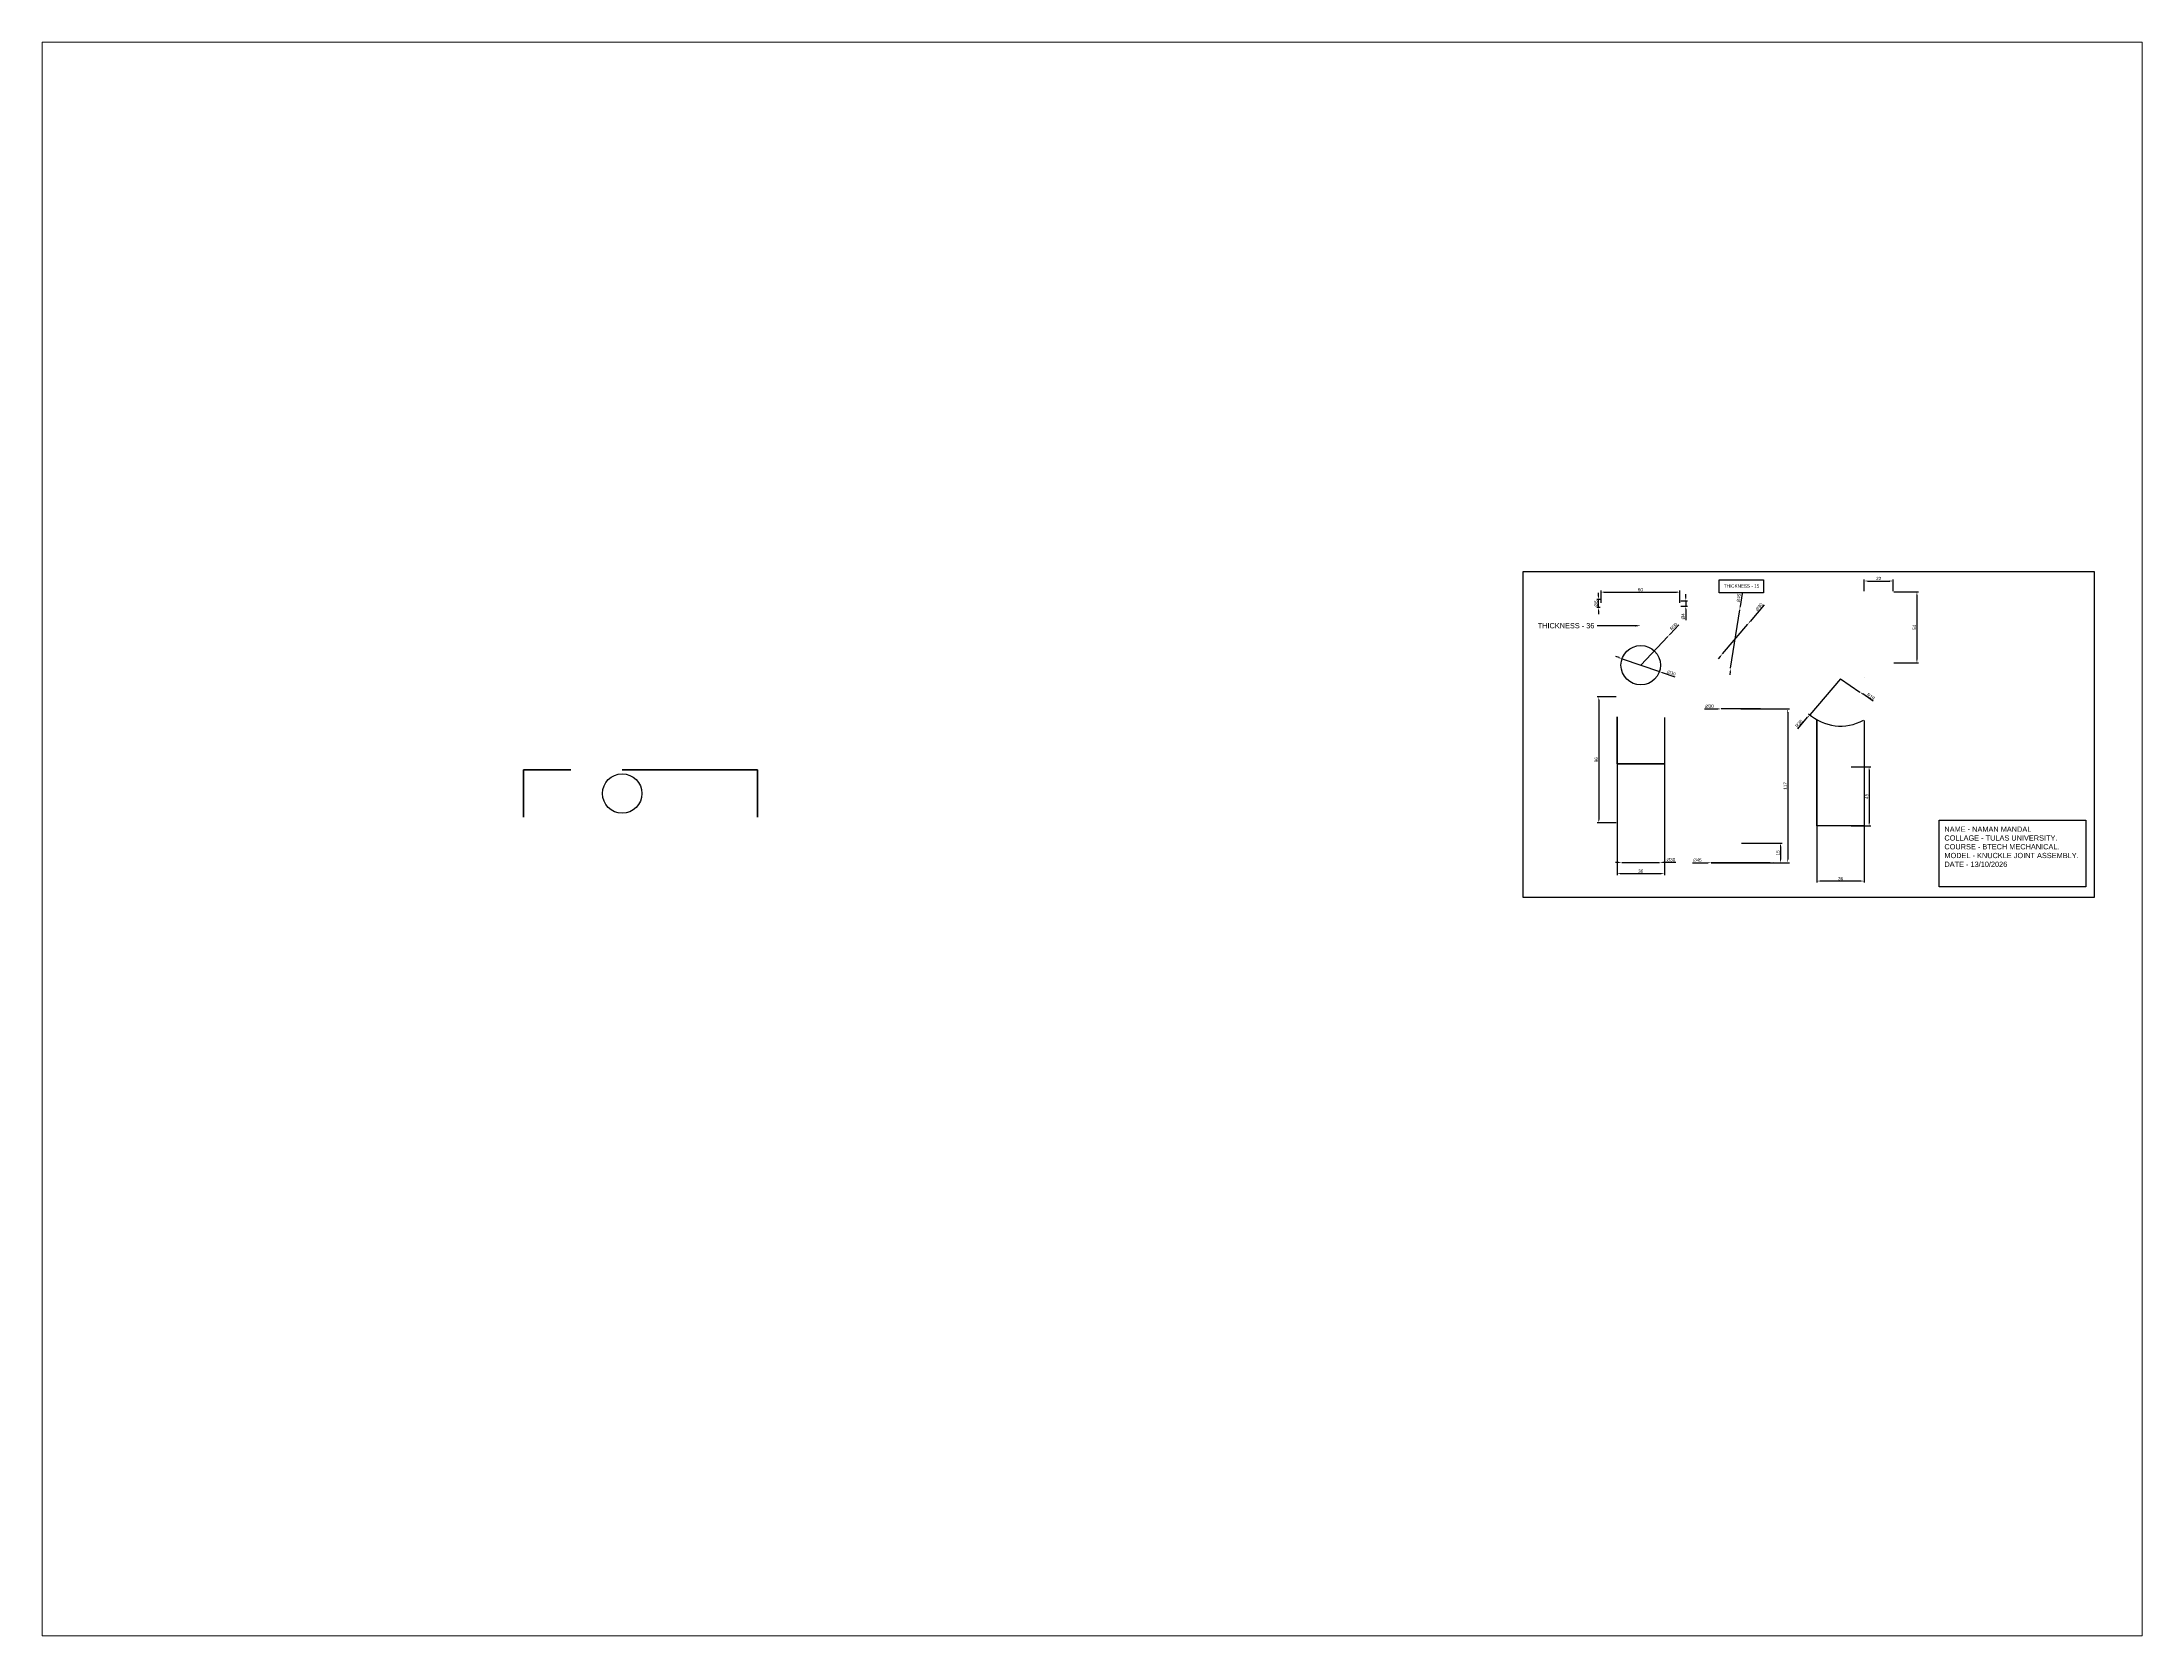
# Paper-space layout 'Layout1' of a CAD drawing. Header units: millimetres. Extents: x 26 to 231, y 20 to 176.
# The model-space entities are those that its viewports show. They can reach past a viewport. Long polylines and large blocks are cut down to what shows.
import ezdxf
from ezdxf import colors
from ezdxf.entities.mleader import LeaderData, LeaderLine
from ezdxf.math import Vec2, Vec3

# ---------------------------------------------------------------- set-up
doc = ezdxf.new("R2010")
doc.units = ezdxf.units.MM
doc.layers.add('DIM', color=252, linetype='Continuous', plot=False)
doc.layers.add('DIM1', color=251, linetype='Continuous')
doc.styles.get("Standard").update_dxf_attribs({"font": 'arial.ttf'})
doc.dimstyles.new('ISO-25', dxfattribs={"dimtxt": 2.5, "dimasz": 2.5, "dimexe": 1.25, "dimexo": 0.625, "dimtad": 1, "dimtxsty": 'Standard', "dimcen": 2.5, "dimadec": 0, "dimazin": 0, "dimtfac": 1, "dimtmove": 0, "dimatfit": 3, "dimfxl": 1, "dimarcsym": 0})

# ---------------------------------------------------------------- blocks, each defined once
blk = doc.blocks.new('*D2')
at = {"layer": 'Defpoints', "color": 0, "transparency": 16777216}
for p in [(1039, 244.9), (979, 236.3, 39.3), (1039, 236.3, 39.3)]:
    blk.add_point(p, dxfattribs=at)
at = {"layer": 'DIM1', "color": 0, "lineweight": -2, "transparency": 16777216}
for p, q in [((979, 236.9), (979, 246.2)), ((981.5, 244.9), (1036.5, 244.9)), ((1039, 236.9), (1039, 246.2))]:
    blk.add_line(p, q, dxfattribs=at)
at = {"layer": 'DIM1', "color": 0, "transparency": 16777216}
for points in [[(981.5, 245.4), (981.5, 244.5), (979, 244.9)], [(1036.5, 245.4), (1036.5, 244.5), (1039, 244.9)]]:
    blk.add_solid(points, dxfattribs=at)
at = {"layer": 'DIM1', "color": 0, "transparency": 16777216, "insert": (1009, 246.8), "char_height": 2.5, "attachment_point": 5}
blk.add_mtext('60', dxfattribs=at)
blk = doc.blocks.new('*D3')
at = {"layer": 'Defpoints', "color": 0, "transparency": 16777216}
for p in [(1085.3, 156.1, 186.8), (1085.3, 39.1, 186.8), (1121, 39.1)]:
    blk.add_point(p, dxfattribs=at)
at = {"layer": 'DIM1', "color": 0, "lineweight": -2, "transparency": 16777216}
for p, q in [((1085.9, 156.1), (1122.3, 156.1)), ((1121, 153.6), (1121, 41.6)), ((1085.9, 39.1), (1122.3, 39.1))]:
    blk.add_line(p, q, dxfattribs=at)
at = {"layer": 'DIM1', "color": 0, "transparency": 16777216}
for points in [[(1120.6, 153.6), (1121.4, 153.6), (1121, 156.1)], [(1120.6, 41.6), (1121.4, 41.6), (1121, 39.1)]]:
    blk.add_solid(points, dxfattribs=at)
at = {"layer": 'DIM1', "color": 0, "transparency": 16777216, "insert": (1119.1, 97.6), "char_height": 2.5, "attachment_point": 5, "rotation": 90}
blk.add_mtext('117', dxfattribs=at)
blk = doc.blocks.new('*D4')
at = {"layer": 'Defpoints', "color": 0, "transparency": 16777216}
for p in [(1062.8, 39.1, 186.8), (1107.8, 39.1, 186.8)]:
    blk.add_point(p, dxfattribs=at)
at = {"layer": 'DIM1', "color": 0, "lineweight": -2, "transparency": 16777216}
for p, q in [((1048.5, 39.1), (1060.3, 39.1)), ((1107.8, 39.1), (1062.8, 39.1)), ((1110.3, 39.1), (1112.8, 39.1))]:
    blk.add_line(p, q, dxfattribs=at)
at = {"layer": 'DIM1', "color": 0, "transparency": 16777216}
for points in [[(1060.3, 39.6), (1060.3, 38.7), (1062.8, 39.1)], [(1110.3, 39.6), (1110.3, 38.7), (1107.8, 39.1)]]:
    blk.add_solid(points, dxfattribs=at)
at = {"layer": 'DIM1', "color": 0, "transparency": 16777216, "insert": (1052.3, 41.1), "char_height": 2.5, "attachment_point": 5}
blk.add_mtext('∅45', dxfattribs=at)
blk = doc.blocks.new('*D5')
at = {"layer": 'Defpoints', "color": 0, "transparency": 16777216}
for p in [(1085.3, 54.1, 186.8), (1085.3, 39.1), (1115.6, 39.1)]:
    blk.add_point(p, dxfattribs=at)
at = {"layer": 'DIM1', "color": 0, "lineweight": -2, "transparency": 16777216}
for p, q in [((1085.9, 54.1), (1116.8, 54.1)), ((1115.6, 51.6), (1115.6, 41.6)), ((1085.9, 39.1), (1116.8, 39.1))]:
    blk.add_line(p, q, dxfattribs=at)
at = {"layer": 'DIM1', "color": 0, "transparency": 16777216}
for points in [[(1115.1, 51.6), (1116, 51.6), (1115.6, 54.1)], [(1115.1, 41.6), (1116, 41.6), (1115.6, 39.1)]]:
    blk.add_solid(points, dxfattribs=at)
at = {"layer": 'DIM1', "color": 0, "transparency": 16777216, "insert": (1113.6, 46.6), "char_height": 2.5, "attachment_point": 5, "rotation": 90}
blk.add_mtext('15', dxfattribs=at)
blk = doc.blocks.new('*D6')
at = {"layer": 'Defpoints', "color": 0, "transparency": 16777216}
for p in [(995, 194.3, 186.3), (1023.4, 184.5, 186.3)]:
    blk.add_point(p, dxfattribs=at)
at = {"layer": 'DIM1', "color": 0, "lineweight": -2, "transparency": 16777216}
for p, q in [((992.7, 195.1), (990.3, 195.9)), ((995, 194.3), (1023.4, 184.5)), ((1035.4, 180.3), (1025.7, 183.6))]:
    blk.add_line(p, q, dxfattribs=at)
at = {"layer": 'DIM1', "color": 0, "transparency": 16777216}
for points in [[(992.8, 195.5), (992.5, 194.7), (995, 194.3)], [(1025.9, 184), (1025.6, 183.3), (1023.4, 184.5)]]:
    blk.add_solid(points, dxfattribs=at)
at = {"layer": 'DIM1', "color": 0, "transparency": 16777216, "insert": (1032.5, 183.4), "char_height": 2.5, "attachment_point": 5, "rotation": 340.8529}
blk.add_mtext('∅30', dxfattribs=at)
blk = doc.blocks.new('*D7')
at = {"layer": 'Defpoints', "color": 0, "transparency": 16777216}
for p in [(1029.8, 211.2, 150.3), (1009.2, 189.4, 150.3)]:
    blk.add_point(p, dxfattribs=at)
at = {"layer": 'DIM1', "color": 0, "lineweight": -2, "transparency": 16777216}
for p, q in [((1009.2, 189.4), (1029.8, 211.2)), ((1038.2, 220.1), (1031.5, 213))]:
    blk.add_line(p, q, dxfattribs=at)
at = {"layer": 'DIM1', "color": 0, "transparency": 16777216}
blk.add_solid([(1031.2, 213.3), (1031.8, 212.7), (1029.8, 211.2)], dxfattribs=at)
at = {"layer": 'DIM1', "color": 0, "transparency": 16777216, "insert": (1034.3, 218.8), "char_height": 2.5, "attachment_point": 5, "rotation": 46.6713}
blk.add_mtext('R30', dxfattribs=at)
blk = doc.blocks.new('*D8')
at = {"layer": 'Defpoints', "color": 0, "transparency": 16777216}
for p in [(991.2, 165.4, 150.3), (977.3, 69.4), (991.2, 69.4, 160.9)]:
    blk.add_point(p, dxfattribs=at)
at = {"layer": 'DIM1', "color": 0, "lineweight": -2, "transparency": 16777216}
for p, q in [((990.6, 165.4), (976, 165.4)), ((977.3, 162.9), (977.3, 71.9)), ((990.6, 69.4), (976, 69.4))]:
    blk.add_line(p, q, dxfattribs=at)
at = {"layer": 'DIM1', "color": 0, "transparency": 16777216}
for points in [[(976.9, 162.9), (977.7, 162.9), (977.3, 165.4)], [(976.9, 71.9), (977.7, 71.9), (977.3, 69.4)]]:
    blk.add_solid(points, dxfattribs=at)
at = {"layer": 'DIM1', "color": 0, "transparency": 16777216, "insert": (975.4, 117.4), "char_height": 2.5, "attachment_point": 5, "rotation": 90}
blk.add_mtext('96', dxfattribs=at)
blk = doc.blocks.new('*D9')
at = {"layer": 'Defpoints', "color": 0, "transparency": 16777216}
for p in [(994.9, 39.4, 163.7), (1023.5, 39.4, 172.9)]:
    blk.add_point(p, dxfattribs=at)
at = {"layer": 'DIM1', "color": 0, "lineweight": -2, "transparency": 16777216}
for p, q in [((992.4, 39.4), (989.9, 39.4)), ((994.9, 39.4), (1023.5, 39.4)), ((1036, 39.4), (1026, 39.4))]:
    blk.add_line(p, q, dxfattribs=at)
at = {"layer": 'DIM1', "color": 0, "transparency": 16777216}
for points in [[(992.4, 39.8), (992.4, 39), (994.9, 39.4)], [(1026, 39.8), (1026, 39), (1023.5, 39.4)]]:
    blk.add_solid(points, dxfattribs=at)
at = {"layer": 'DIM1', "color": 0, "transparency": 16777216, "insert": (1032.2, 41.4), "char_height": 2.5, "attachment_point": 5}
blk.add_mtext('∅30', dxfattribs=at)
blk = doc.blocks.new('*D10')
at = {"layer": 'Defpoints', "color": 0, "transparency": 16777216}
for p in [(991.2, 150.2, 150.3), (1027.2, 150.2, 150.3), (1027.2, 30.9)]:
    blk.add_point(p, dxfattribs=at)
at = {"layer": 'DIM1', "color": 0, "lineweight": -2, "transparency": 16777216}
for p, q in [((991.2, 149.6), (991.2, 29.6)), ((1027.2, 149.6), (1027.2, 29.6)), ((993.7, 30.9), (1024.7, 30.9))]:
    blk.add_line(p, q, dxfattribs=at)
at = {"layer": 'DIM1', "color": 0, "transparency": 16777216}
for points in [[(993.7, 31.3), (993.7, 30.4), (991.2, 30.9)], [(1024.7, 31.3), (1024.7, 30.4), (1027.2, 30.9)]]:
    blk.add_solid(points, dxfattribs=at)
at = {"layer": 'DIM1', "color": 0, "transparency": 16777216, "insert": (1009.2, 32.8), "char_height": 2.5, "attachment_point": 5}
blk.add_mtext('36', dxfattribs=at)
blk = doc.blocks.new('*D12')
at = {"layer": 'Defpoints', "color": 0, "transparency": 16777216}
for p in [(1143.2, 147.9, 150.3), (1179.2, 147.9, 150.3), (1143.2, 25.2)]:
    blk.add_point(p, dxfattribs=at)
at = {"layer": 'DIM1', "color": 0, "lineweight": -2, "transparency": 16777216}
for p, q in [((1143.2, 147.3), (1143.2, 24)), ((1179.2, 147.3), (1179.2, 24)), ((1176.7, 25.2), (1145.7, 25.2))]:
    blk.add_line(p, q, dxfattribs=at)
at = {"layer": 'DIM1', "color": 0, "transparency": 16777216}
for points in [[(1145.7, 25.6), (1145.7, 24.8), (1143.2, 25.2)], [(1176.7, 25.6), (1176.7, 24.8), (1179.2, 25.2)]]:
    blk.add_solid(points, dxfattribs=at)
at = {"layer": 'DIM1', "color": 0, "transparency": 16777216, "insert": (1161.2, 27.1), "char_height": 2.5, "attachment_point": 5}
blk.add_mtext('36', dxfattribs=at)
blk = doc.blocks.new('*D14')
at = {"layer": 'Defpoints', "color": 0, "transparency": 16777216}
for p in [(1168.6, 112.1, 186.3), (1168.6, 67.1, 186.3), (1183, 67.1)]:
    blk.add_point(p, dxfattribs=at)
at = {"layer": 'DIM1', "color": 0, "lineweight": -2, "transparency": 16777216}
for p, q in [((1169.2, 112.1), (1184.2, 112.1)), ((1183, 109.6), (1183, 69.6)), ((1169.2, 67.1), (1184.2, 67.1))]:
    blk.add_line(p, q, dxfattribs=at)
at = {"layer": 'DIM1', "color": 0, "transparency": 16777216}
for points in [[(1182.5, 109.6), (1183.4, 109.6), (1183, 112.1)], [(1182.5, 69.6), (1183.4, 69.6), (1183, 67.1)]]:
    blk.add_solid(points, dxfattribs=at)
at = {"layer": 'DIM1', "color": 0, "transparency": 16777216, "insert": (1181.1, 89.6), "char_height": 2.5, "attachment_point": 5, "rotation": 90}
blk.add_mtext('45', dxfattribs=at)
blk = doc.blocks.new('*D15')
at = {"layer": 'Defpoints', "color": 0, "transparency": 16777216}
for p in [(1161.2, 179.1, 186.3), (1176, 168.9, 186.3)]:
    blk.add_point(p, dxfattribs=at)
at = {"layer": 'DIM1', "color": 0, "lineweight": -2, "transparency": 16777216}
for p, q in [((1161.2, 179.1), (1176, 168.9)), ((1186.1, 162), (1178.1, 167.5))]:
    blk.add_line(p, q, dxfattribs=at)
at = {"layer": 'DIM1', "color": 0, "transparency": 16777216}
blk.add_solid([(1178.3, 167.9), (1177.8, 167.2), (1176, 168.9)], dxfattribs=at)
at = {"layer": 'DIM1', "color": 0, "transparency": 16777216, "insert": (1184.2, 165.6), "char_height": 2.5, "attachment_point": 5, "rotation": 325.4999}
blk.add_mtext('R18', dxfattribs=at)
blk = doc.blocks.new('*D16')
at = {"layer": 'Defpoints', "color": 0, "transparency": 16777216}
for p in [(1161.2, 179.1, 186.3), (1137.8, 151.7, 186.3)]:
    blk.add_point(p, dxfattribs=at)
at = {"layer": 'DIM1', "color": 0, "lineweight": -2, "transparency": 16777216}
for p, q in [((1161.2, 179.1), (1137.8, 151.7)), ((1128.7, 141), (1136.2, 149.8))]:
    blk.add_line(p, q, dxfattribs=at)
blk.add_arc((1161.2, 179.1), 36, 227.6489, 299.0053, dxfattribs=at)
at = {"layer": 'DIM1', "color": 0, "transparency": 16777216}
blk.add_solid([(1135.9, 150.1), (1136.5, 149.5), (1137.8, 151.7)], dxfattribs=at)
at = {"layer": 'DIM1', "color": 0, "transparency": 16777216, "insert": (1129.6, 145), "char_height": 2.5, "attachment_point": 5, "rotation": 49.6383}
blk.add_mtext('R36', dxfattribs=at)
blk = doc.blocks.new('*D17')
at = {"layer": 'Defpoints', "color": 0, "transparency": 16777216}
for p in [(1179.2, 245.1, 168.3), (1201.2, 253.4), (1201.2, 245.1, 168.3)]:
    blk.add_point(p, dxfattribs=at)
at = {"layer": 'DIM1', "color": 0, "lineweight": -2, "transparency": 16777216}
for p, q in [((1179.2, 245.7), (1179.2, 254.6)), ((1181.7, 253.4), (1198.7, 253.4)), ((1201.2, 245.7), (1201.2, 254.6))]:
    blk.add_line(p, q, dxfattribs=at)
at = {"layer": 'DIM1', "color": 0, "transparency": 16777216}
for points in [[(1181.7, 253.8), (1181.7, 253), (1179.2, 253.4)], [(1198.7, 253.8), (1198.7, 253), (1201.2, 253.4)]]:
    blk.add_solid(points, dxfattribs=at)
at = {"layer": 'DIM1', "color": 0, "transparency": 16777216, "insert": (1190.2, 255.3), "char_height": 2.5, "attachment_point": 5}
blk.add_mtext('22', dxfattribs=at)
blk = doc.blocks.new('*D18')
at = {"layer": 'Defpoints', "color": 0, "transparency": 16777216}
for p in [(1201.2, 245.1, 168.3), (1201.2, 191.1, 150.3), (1219.3, 191.1)]:
    blk.add_point(p, dxfattribs=at)
at = {"layer": 'DIM1', "color": 0, "lineweight": -2, "transparency": 16777216}
for p, q in [((1201.8, 245.1), (1220.6, 245.1)), ((1219.3, 242.6), (1219.3, 193.6)), ((1201.8, 191.1), (1220.6, 191.1))]:
    blk.add_line(p, q, dxfattribs=at)
at = {"layer": 'DIM1', "color": 0, "transparency": 16777216}
for points in [[(1218.9, 242.6), (1219.8, 242.6), (1219.3, 245.1)], [(1218.9, 193.6), (1219.8, 193.6), (1219.3, 191.1)]]:
    blk.add_solid(points, dxfattribs=at)
at = {"layer": 'DIM1', "color": 0, "transparency": 16777216, "insert": (1217.4, 218.1), "char_height": 2.5, "attachment_point": 5, "rotation": 90}
blk.add_mtext('54', dxfattribs=at)
blk = doc.blocks.new('*D19')
at = {"layer": 'Defpoints', "color": 0, "transparency": 16777216}
for p in [(1090.8, 220.7, 128.3), (1071.3, 197.9, 128.3)]:
    blk.add_point(p, dxfattribs=at)
at = {"layer": 'DIM1', "color": 0, "lineweight": -2, "transparency": 16777216}
for p, q in [((1103.2, 235.2), (1092.4, 222.6)), ((1071.3, 197.9), (1090.8, 220.7)), ((1069.7, 196), (1068.1, 194.1))]:
    blk.add_line(p, q, dxfattribs=at)
at = {"layer": 'DIM1', "color": 0, "transparency": 16777216}
for points in [[(1092.1, 222.9), (1092.7, 222.3), (1090.8, 220.7)], [(1069.4, 196.3), (1070, 195.7), (1071.3, 197.9)]]:
    blk.add_solid(points, dxfattribs=at)
at = {"layer": 'DIM1', "color": 0, "transparency": 16777216, "insert": (1099.3, 233.6), "char_height": 2.5, "attachment_point": 5, "rotation": 49.4814}
blk.add_mtext('∅30', dxfattribs=at)
blk = doc.blocks.new('*D20')
at = {"layer": 'Defpoints', "color": 0, "transparency": 16777216}
for p in [(1084.5, 231.5, 128.3), (1077.6, 187, 128.3)]:
    blk.add_point(p, dxfattribs=at)
at = {"layer": 'DIM1', "color": 0, "lineweight": -2, "transparency": 16777216}
for p, q in [((1086.4, 244), (1084.8, 234)), ((1077.6, 187), (1084.5, 231.5)), ((1077.3, 184.6), (1076.9, 182.1))]:
    blk.add_line(p, q, dxfattribs=at)
at = {"layer": 'DIM1', "color": 0, "transparency": 16777216}
for points in [[(1084.4, 234.1), (1085.2, 233.9), (1084.5, 231.5)], [(1076.9, 184.6), (1077.7, 184.5), (1077.6, 187)]]:
    blk.add_solid(points, dxfattribs=at)
at = {"layer": 'DIM1', "color": 0, "transparency": 16777216, "insert": (1083.8, 240.5), "char_height": 2.5, "attachment_point": 5, "rotation": 81.2959}
blk.add_mtext('∅45', dxfattribs=at)
blk = doc.blocks.new('*D21')
at = {"layer": 'Defpoints', "color": 0, "transparency": 16777216}
for p in [(977.1, 239.3), (979, 239.3, 39.3), (979, 233.3, 39.3)]:
    blk.add_point(p, dxfattribs=at)
at = {"layer": 'DIM1', "color": 0, "lineweight": -2, "transparency": 16777216}
for p, q in [((977.1, 241.8), (977.1, 244.3)), ((978.4, 239.3), (975.9, 239.3)), ((978.4, 233.3), (975.9, 233.3)), ((977.1, 233.3), (977.1, 239.3)), ((977.1, 230.8), (977.1, 228.3))]:
    blk.add_line(p, q, dxfattribs=at)
at = {"layer": 'DIM1', "color": 0, "transparency": 16777216}
for points in [[(976.7, 241.8), (977.5, 241.8), (977.1, 239.3)], [(976.7, 230.8), (977.5, 230.8), (977.1, 233.3)]]:
    blk.add_solid(points, dxfattribs=at)
at = {"layer": 'DIM1', "color": 0, "transparency": 16777216, "insert": (975.2, 236.3), "char_height": 2.5, "attachment_point": 5, "rotation": 90}
blk.add_mtext('%%C6', dxfattribs=at)
blk = doc.blocks.new('*D22')
at = {"layer": 'Defpoints', "color": 0, "transparency": 16777216}
for p in [(1039, 238.3, 39.3), (1039, 234.3, 39.3), (1043.5, 234.3)]:
    blk.add_point(p, dxfattribs=at)
at = {"layer": 'DIM1', "color": 0, "lineweight": -2, "transparency": 16777216}
for p, q in [((1043.5, 240.8), (1043.5, 243.3)), ((1039.7, 238.3), (1044.7, 238.3)), ((1039.7, 234.3), (1044.7, 234.3)), ((1043.5, 238.3), (1043.5, 234.3)), ((1043.5, 231.8), (1043.5, 223.7))]:
    blk.add_line(p, q, dxfattribs=at)
at = {"layer": 'DIM1', "color": 0, "transparency": 16777216}
for points in [[(1043.1, 240.8), (1043.9, 240.8), (1043.5, 238.3)], [(1043.1, 231.8), (1043.9, 231.8), (1043.5, 234.3)]]:
    blk.add_solid(points, dxfattribs=at)
at = {"layer": 'DIM1', "color": 0, "transparency": 16777216, "insert": (1041.5, 226.5), "char_height": 2.5, "attachment_point": 5, "rotation": 90}
blk.add_mtext('%%C4', dxfattribs=at)
blk = doc.blocks.new('*D23')
at = {"layer": 'Defpoints', "color": 0, "transparency": 16777216}
for p in [(1070.3, 156.1, 186.8), (1100.3, 156.1, 186.8)]:
    blk.add_point(p, dxfattribs=at)
at = {"layer": 'DIM1', "color": 0, "lineweight": -2, "transparency": 16777216}
for p, q in [((1057.7, 156.1), (1067.8, 156.1)), ((1100.3, 156.1), (1070.3, 156.1)), ((1102.8, 156.1), (1105.3, 156.1))]:
    blk.add_line(p, q, dxfattribs=at)
at = {"layer": 'DIM1', "color": 0, "transparency": 16777216}
for points in [[(1067.8, 156.6), (1067.8, 155.7), (1070.3, 156.1)], [(1102.8, 156.6), (1102.8, 155.7), (1100.3, 156.1)]]:
    blk.add_solid(points, dxfattribs=at)
at = {"layer": 'DIM1', "color": 0, "transparency": 16777216, "insert": (1061.5, 158.1), "char_height": 2.5, "attachment_point": 5}
blk.add_mtext('∅30', dxfattribs=at)

msp = doc.modelspace()

# ---------------------------------------------------------------- linework, layer by layer
at = {"extrusion": (-6.12323e-17, -1, 3.7494e-33)}
msp.add_line((1179.158, 179.932, 151.145), (1179.158, 179.932, 148.328), dxfattribs=at)
for p, q in [((991.196, 150.209, 150.334), (991.196, 114.386, 150.334)), ((1027.196, 149.584), (1027.196, 114.386, 150.334)), ((1085.254, 156.148), (1100.254, 156.148)), ((1143.158, 67.12), (1143.158, 147.943, 150.334)), ((1179.158, 147.318), (1179.158, 67.12)), ((1179.158, 67.12), (1143.158, 67.12)), ((1085.879, 54.148), (1107.912, 54.148)), ((1062.754, 39.148), (1107.754, 39.148))]:
    msp.add_line(p, q)
at = {"extrusion": (0, -1, 6.12323e-17)}
msp.add_line((270.331, 109.717, 293.667), (267.513, 109.717, 293.667), dxfattribs=at)
for points in [[(919.869, 260.579), (1354.098, 260.579), (1354.098, 12.781), (919.869, 12.781)], [(1236.169, 71.524), (1347.892, 71.524), (1347.892, 20.915), (1236.169, 20.915)]]:
    msp.add_lwpolyline(points, close=True)
at = {"extrusion": (1, -6.12323e-17, 6.12323e-17), "elevation": 991.196}
msp.add_lwpolyline([(150.209, 150.334), (114.386, 150.334), (114.386, 168.334), (114.386, 186.334), (150.209, 186.334)], dxfattribs=at)
at = {"extrusion": (-6.12323e-17, -1, -4.44089e-16), "elevation": -114.386}
msp.add_lwpolyline([(991.196, 160.878), (991.196, 175.789), (1001.74, 186.334), (1016.652, 186.334), (1027.196, 175.789), (1027.196, 160.878), (1016.652, 150.334), (1001.74, 150.334)], close=True, dxfattribs=at)
at = {"extrusion": (-1, 0, -4.44089e-16), "elevation": -159.331}
msp.add_lwpolyline([(-109.717, 304.211), (-109.717, 319.123), (-99.173, 329.667), (-84.262, 329.667), (-73.717, 319.123), (-73.717, 304.211), (-84.262, 293.667), (-99.173, 293.667)], close=True, dxfattribs=at)
at = {"extrusion": (-2.71926e-32, -1, 6.12323e-17), "elevation": -109.717}
msp.add_lwpolyline([(195.154, 293.667), (159.331, 293.667), (159.331, 311.667), (159.331, 329.667), (195.154, 329.667)], dxfattribs=at)
at = {"extrusion": (0, -1, 6.12323e-17), "elevation": -109.717}
msp.add_lwpolyline([(337.331, 329.667), (301.508, 329.667, 0.26794919), (270.331, 347.667), (234.331, 347.667), (234.331, 329.667), (270.331, 329.667, -1), (270.331, 293.667), (234.331, 293.667), (234.331, 275.667), (270.331, 275.667, 0.26794919), (301.508, 293.667), (337.331, 293.667), (337.331, 311.667)], format="xyb", close=True, dxfattribs=at)
at = {"extrusion": (1, 0, 0), "elevation": 337.331}
msp.add_lwpolyline([(73.717, 304.211), (84.262, 293.667), (99.173, 293.667), (109.717, 304.211), (109.717, 319.123), (99.173, 329.667), (84.262, 329.667), (73.717, 319.123)], close=True, dxfattribs=at)
for centre in [(1009.196, 189.386, 186.334), (234.331, 91.717, 329.667)]:
    msp.add_circle(centre, 15)
at = {"layer": 'DIM'}
msp.add_lwpolyline([(1068.867, 254.322), (1102.699, 254.322), (1102.699, 244.496), (1068.867, 244.496)], close=True, dxfattribs=at)

# ---------------------------------------------------------------- texts
at = {"insert": (1240.239, 66.648), "char_height": 4, "attachment_point": 1}
msp.add_mtext_dynamic_manual_height_columns('NAME - NAMAN MANDAL\\PCOLLAGE - TULAS UNIVERSITY.\\PCOURSE - BTECH MECHANICAL.\\PMODEL - KNUCKLE JOINT ASSEMBLY.\\PDATE - 13/10/2026', width=178.78909, gutter_width=12.5, heights=[0], dxfattribs=at)
at = {"layer": 'DIM1', "insert": (1072.415, 250.868), "char_height": 2.5, "attachment_point": 1}
msp.add_mtext_dynamic_manual_height_columns('THICKNESS - 15', width=33.93921, gutter_width=12.5, heights=[0], dxfattribs=at)

# ---------------------------------------------------------------- dimensions: what is measured, and where the dimension line sits
at = {"layer": 'DIM1'}
for base, p1, p2, picture, middle in [((1201.158, 253.374), (1179.158, 245.12, 168.334), (1201.158, 245.12, 168.334), '*D17', (1190.158, 255.255)), ((1039.038, 244.934), (979.038, 236.285, 39.281), (1039.038, 236.285, 39.281), '*D2', (1009.038, 246.835)), ((1027.196, 30.851), (991.196, 150.209, 150.334), (1027.196, 150.209, 150.334), '*D10', (1009.196, 32.753)), ((1143.158, 25.204), (1179.158, 147.943, 150.334), (1143.158, 147.943, 150.334), '*D12', (1161.158, 27.106))]:
    dim = msp.add_linear_dim(base=base, p1=p1, p2=p2, dimstyle='ISO-25', dxfattribs=at)
    dim.commit()
    dim.dimension.update_dxf_attribs({"geometry": picture, "text_midpoint": middle})
for base, p1, p2, text, picture, middle in [((977.123, 239.285), (979.038, 233.285, 39.281), (979.038, 239.285, 39.281), '%%C<>', '*D21', (975.151, 236.285)), ((1043.476, 234.285), (1039.038, 238.285, 39.281), (1039.038, 234.285, 39.281), '%%C4', '*D22', (1041.504, 226.486))]:
    dim = msp.add_linear_dim(base=base, p1=p1, p2=p2, angle=90, text=text, dimstyle='ISO-25', dxfattribs=at)
    dim.commit()
    dim.dimension.update_dxf_attribs({"geometry": picture, "text_midpoint": middle})
for p1, p2, picture, middle in [((1077.642, 187.047, 128.334), (1084.452, 231.528, 128.334), '*D20', (1085.781, 240.212)), ((1100.254, 156.148, 186.834), (1070.254, 156.148, 186.834), '*D23', (1061.483, 156.148)), ((994.916, 39.386, 163.743), (1023.476, 39.386, 172.925), '*D9', (1032.247, 39.386))]:
    dim = msp.add_diameter_dim_2p(p1=p1, p2=p2, dimstyle='ISO-25', dxfattribs=at)
    dim.commit()
    dim.dimension.update_dxf_attribs({"geometry": picture, "text_midpoint": middle})
for base, p1, p2, picture, middle in [((1219.334, 191.12), (1201.158, 245.12, 168.334), (1201.158, 191.12, 150.334), '*D18', (1217.438, 218.12)), ((977.297, 69.386), (991.196, 165.386, 150.334), (991.196, 69.386, 160.878), '*D8', (975.396, 117.386)), ((1182.953, 67.12), (1168.614, 112.12, 186.334), (1168.614, 67.12, 186.334), '*D14', (1181.057, 89.62)), ((1115.55, 39.148), (1085.254, 54.148, 186.834), (1085.254, 39.148), '*D5', (1113.649, 46.648))]:
    dim = msp.add_linear_dim(base=base, p1=p1, p2=p2, angle=90, dimstyle='ISO-25', dxfattribs=at)
    dim.commit()
    dim.dimension.update_dxf_attribs({"geometry": picture, "text_midpoint": middle})
for p1, p2, picture, middle in [((1071.301, 197.885, 128.334), (1090.792, 220.69, 128.334), '*D19', (1100.75, 232.341)), ((995.026, 194.306, 186.334), (1023.366, 184.466, 186.334), '*D6', (1031.811, 181.534)), ((1107.754, 39.148, 186.834), (1062.754, 39.148, 186.834), '*D4', (1052.287, 39.148))]:
    dim = msp.add_diameter_dim_2p(p1=p1, p2=p2, dimstyle='ISO-25', dxfattribs=at)
    dim.commit()
    dim.dimension.update_dxf_attribs({"geometry": picture, "text_midpoint": middle, "dimtype": 163})
dim = msp.add_radius_dim(center=(1009.196, 189.386, 150.334), mpoint=(1029.782, 211.209, 150.334), dimstyle='ISO-25', dxfattribs=at)
dim.commit()
dim.dimension.update_dxf_attribs({"geometry": '*D7', "text_midpoint": (1035.688, 217.471)})
for mpoint, picture, middle in [((1137.844, 151.689, 186.334), '*D16', (1131.074, 143.723)), ((1175.993, 168.925, 186.334), '*D15', (1183.092, 164.046))]:
    dim = msp.add_radius_dim(center=(1161.158, 179.12, 186.334), mpoint=mpoint, dimstyle='ISO-25', dxfattribs=at)
    dim.commit()
    dim.dimension.update_dxf_attribs({"geometry": picture, "text_midpoint": middle, "dimtype": 164})
dim = msp.add_aligned_dim(p1=(1085.254, 156.148, 186.834), p2=(1085.254, 39.148, 186.834), distance=35.746, dimstyle='ISO-25', dxfattribs=at)
dim.commit()
dim.dimension.update_dxf_attribs({"geometry": '*D3', "text_midpoint": (1119.12, 97.648)})

# ---------------------------------------------------------------- leaders
ml = msp.add_multileader_mtext('Standard', dxfattribs=at)
ml.set_content('THICKNESS - 36', color=256)
ml.set_leader_properties()
ml.build(insert=Vec2(0, 0))
ctx = ml.context
ctx.base_point, ctx.plane_origin = Vec3(929.206, 219.386, 150.334), Vec3(1009.196, 219.386, 150.334)
ctx.text_align_type = 2
notes = []
notes.append((ctx, [(0, (1, 1, 0), (983.981, 219.386, 150.334), (-1, 0), 8, [(0, [(1009.196, 219.386, 150.334)], 0, [])])]))
ctx.mtext.insert, ctx.mtext.alignment, ctx.mtext.flow_direction = Vec3(973.981, 221.422, 150.334), 3, 5
for ctx, leaders in notes:
    for number, flags, end, landing, length, lines in leaders:
        leader = LeaderData()
        leader.index, (leader.has_last_leader_line, leader.has_dogleg_vector, leader.attachment_direction) = number, flags
        leader.last_leader_point, leader.dogleg_vector, leader.dogleg_length = Vec3(end), Vec3(landing), length
        for number, points, colour, breaks in lines:
            line = LeaderLine()
            line.index, line.vertices, line.color, line.breaks = number, Vec3.list(points), colors.encode_raw_color(colour), breaks
            leader.lines.append(line)
        ctx.leaders.append(leader)

psp = doc.layouts.get("Layout1")

# ---------------------------------------------------------------- viewports
at = {"layer": '0', "view_target_point": (1128.245, 50.385)}
psp.add_viewport(center=(128.5, 97.5), size=(205.6, 156), view_center_point=(-536.499, 6.809), view_height=1212.21619, dxfattribs=at)

doc.saveas('drawing.dxf')
